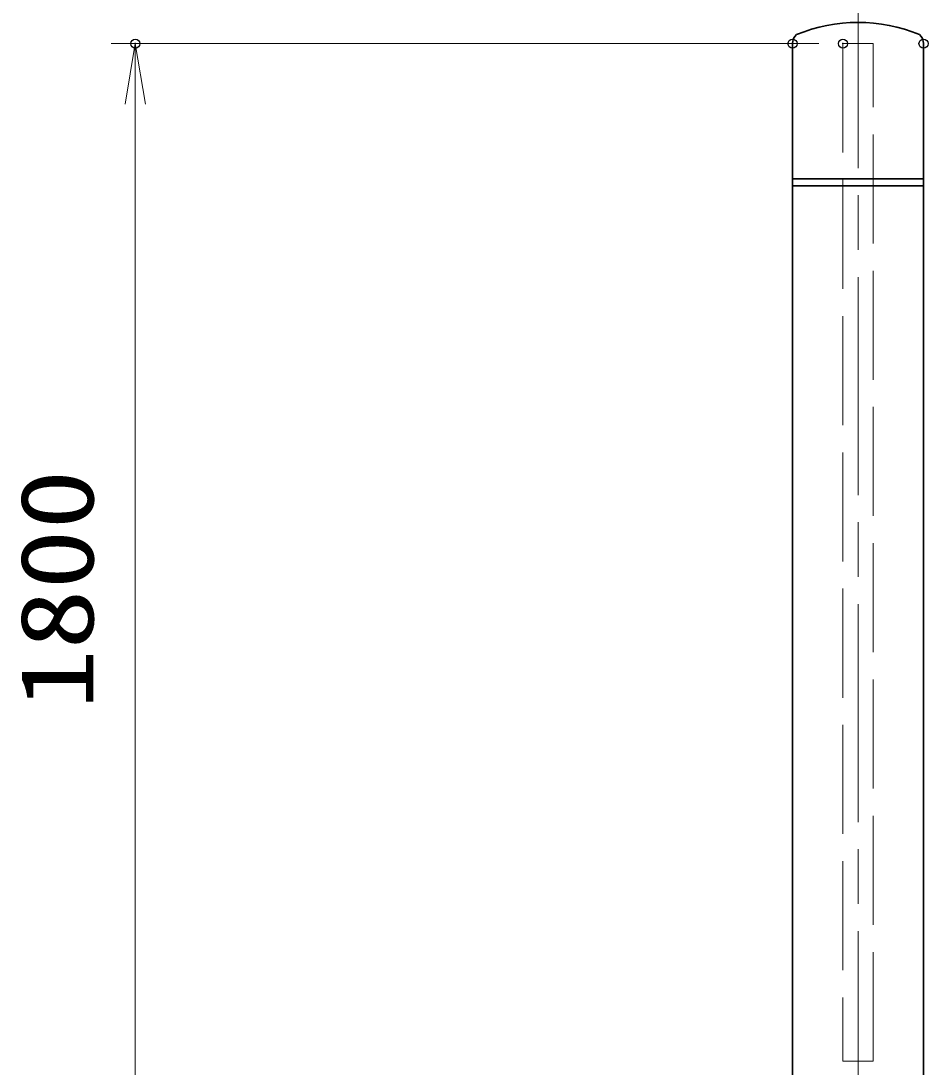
# Model space of a CAD drawing. Units: millimetres, scale not verified. Extents: x -11880 to 11880, y -8400 to 8400.
# Drawn here: x 7984 to 9482, y -543 to 1184 of the extents above; entities that cross this region are included whole.
import ezdxf
from ezdxf.enums import TextEntityAlignment as Align

# ---------------------------------------------------------------- set-up
doc = ezdxf.new("R2010")
doc.units = ezdxf.units.MM
doc.header["$LTSCALE"] = 30
doc.header["$PDMODE"] = 32
doc.header["$PDSIZE"] = 15
doc.linetypes.add('DASHED', pattern=[7.5, 6, -1.5])
doc.linetypes.add('USER1', pattern=[18, 12, -1.5, 3, -1.5])
for name, color, linetype, lineweight in [('0-1_外形線', 7, 'Continuous', 35), ('0-2_軸線', 200, 'USER1', 15), ('0-3_細線', 2, 'Continuous', 35), ('0-4_寸法線', 4, 'Continuous', 18), ('0-5_0', 7, 'Continuous', 18), ('0-7_隠れ線', 140, 'DASHED', 18)]:
    doc.layers.add(name, color=color, linetype=linetype, lineweight=lineweight)
doc.layers.add('0-6_Defpoints', color=7, linetype='Continuous')
doc.styles.add('ＭＳ ゴシック', font='')
doc.styles.get('ＭＳ ゴシック').set_extended_font_data('MS Gothic')

# ---------------------------------------------------------------- blocks, each defined once
blk = doc.blocks.new('_Open')
at = {"layer": '0-5_0', "color": 4}
blk.add_line((-30, 5), (0, 0), dxfattribs=at)
blk.add_lwpolyline([(-30, -5), (0, 0), (-30, 0)], dxfattribs=at)

msp = doc.modelspace()

# ---------------------------------------------------------------- linework, layer by layer
at = {"layer": '0-1_外形線'}
for p, q in [((9258.47, 1146.63), (9258.47, -628.37)), ((9474.77, -628.37), (9474.77, 1146.63))]:
    msp.add_line(p, q, dxfattribs=at)
for centre, radius, start, end in [((9366.62, 914.68), 266.94, 67.67999, 112.32001), ((9278.47, 1146.63), 20, 131.40962, 180), ((9454.77, 1146.63), 20, 0, 48.59038)]:
    msp.add_arc(centre, radius, start, end, dxfattribs=at)
at = {"layer": '0-2_軸線'}
msp.add_line((9366.62, 1301.2), (9366.62, -1532.84), dxfattribs=at)
at = {"layer": '0-3_細線'}
for p, q in [((9474.77, 923.63), (9258.47, 923.63)), ((9474.77, 911.63), (9258.47, 911.63))]:
    msp.add_line(p, q, dxfattribs=at)
at = {"layer": '0-4_寸法線'}
for p, q in [((9301.62, 1146.63), (8133.13, 1146.63)), ((8173.13, -653.37), (8173.13, 1146.63))]:
    msp.add_line(p, q, dxfattribs=at)
at = {"layer": '0-6_Defpoints'}
for p in [(8173.13, 1146.63), (9258.47, 1146.63), (9341.62, 1146.63), (9474.77, 1146.63)]:
    msp.add_point(p, dxfattribs=at)
at = {"layer": '0-7_隠れ線'}
msp.add_lwpolyline([(9391.62, 1146.63), (9341.62, 1146.63), (9341.62, -533.37), (9391.62, -533.37)], close=True, dxfattribs=at)

# ---------------------------------------------------------------- block references
at = {"layer": '0-4_寸法線', "xscale": 3.333333, "yscale": 3.333333, "rotation": 90}
msp.add_blockref('_Open', (8173.13, 1146.63), dxfattribs=at)

# ---------------------------------------------------------------- texts
at = {"layer": '0-4_寸法線', "color": 254, "style": 'ＭＳ ゴシック', "width": 1.2}
msp.add_text('1800', height=121.2, rotation=90, dxfattribs=at).set_placement((8140.44, 47.43), align=Align.BOTTOM_LEFT)

doc.saveas('drawing.dxf')
